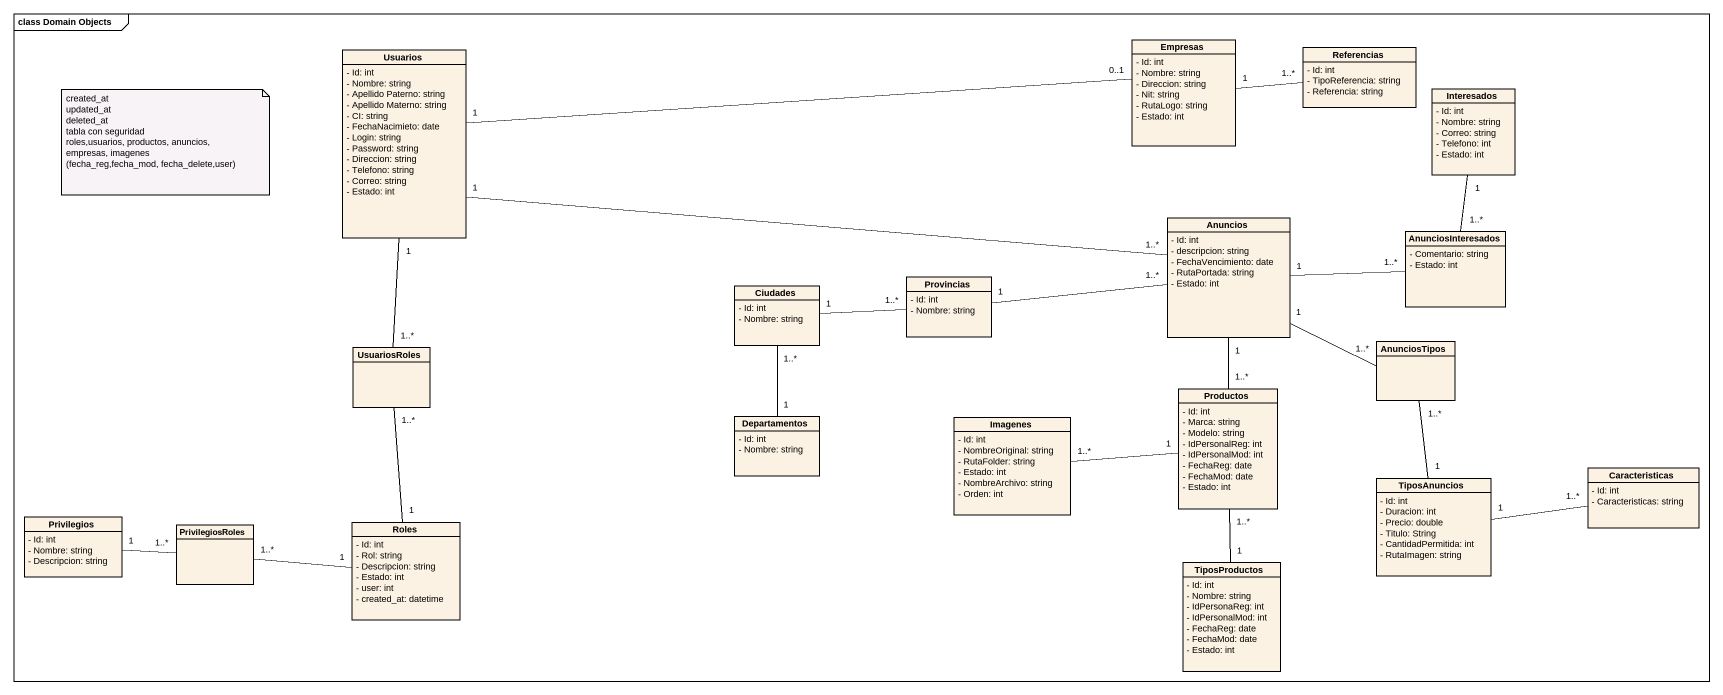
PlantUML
@startuml
mainframe class Domain Objects
hide circle
hide empty members
skinparam classAttributeIconSize 0
class Empresas {
  - Id: int
  - Nombre: string
  - Direccion: string
  - Nit: string
  - RutaLogo: string
  - Estado: int
}
class Usuarios {
  - Id: int
  - Nombre: string
  - Apellido Paterno: string
  - Apellido Materno: string
  - CI: string
  - FechaNacimieto: date
  - Login: string
  - Password: string
  - Direccion: string
  - Telefono: string
  - Correo: string
  - Estado: int
}
class Referencias {
  - Id: int
  - TipoReferencia: string
  - Referencia: string
}
class Interesados {
  - Id: int
  - Nombre: string
  - Correo: string
  - Telefono: int
  - Estado: int
}
class Anuncios {
  - Id: int
  - descripcion: string
  - FechaVencimiento: date
  - RutaPortada: string
  - Estado: int
}
class AnunciosInteresados {
  - Comentario: string
  - Estado: int
}
class Provincias {
  - Id: int
  - Nombre: string
}
class Ciudades {
  - Id: int
  - Nombre: string
}
class UsuariosRoles
class AnunciosTipos
class Productos {
  - Id: int
  - Marca: string
  - Modelo: string
  - IdPersonalReg: int
  - IdPersonalMod: int
  - FechaReg: date
  - FechaMod: date
  - Estado: int
}
class Departamentos {
  - Id: int
  - Nombre: string
}
class Imagenes {
  - Id: int
  - NombreOriginal: string
  - RutaFolder: string
  - Estado: int
  - NombreArchivo: string
  - Orden: int
}
class Caracteristicas {
  - Id: int
  - Caracteristicas: string
}
class TiposAnuncios {
  - Id: int
  - Duracion: int
  - Precio: double
  - Titulo: String
  - CantidadPermitida: int
  - RutaImagen: string
}
class Privilegios {
  - Id: int
  - Nombre: string
  - Descripcion: string
}
class PrivilegiosRoles
class Roles {
  - Id: int
  - Rol: string
  - Descripcion: string
  - Estado: int
  - user: int
  - created_at: datetime
}
class TiposProductos {
  - Id: int
  - Nombre: string
  - IdPersonaReg: int
  - IdPersonalMod: int
  - FechaReg: date
  - FechaMod: date
  - Estado: int
}
Empresas "1" -right- "1..*" Referencias
Usuarios "1" -right- "0..1" Empresas
Usuarios "1" -right- "1..*" Anuncios
Usuarios "1" -- "1..*" UsuariosRoles
Anuncios "1" -right- "1..*" AnunciosInteresados
Anuncios "1" -right- "1..*" AnunciosTipos
Anuncios "1" -- "1..*" Productos
AnunciosInteresados "1..*" -up- "1" Interesados
Provincias "1" -right- "1..*" Anuncios
Ciudades "1" -right- "1..*" Provincias
Ciudades "1..*" -- "1" Departamentos
UsuariosRoles "1..*" -- "1" Roles
AnunciosTipos "1..*" -- "1" TiposAnuncios
Productos "1..*" -- "1" TiposProductos
Imagenes "1..*" -right- "1" Productos
TiposAnuncios "1" -right- "1..*" Caracteristicas
Privilegios "1" -right- "1..*" PrivilegiosRoles
PrivilegiosRoles "1..*" -right- "1" Roles
note as N1
  created_at
  updated_at
  deleted_at
  tabla con seguridad
  roles,usuarios, productos, anuncios, empresas, imagenes
  (fecha_reg,fecha_mod, fecha_delete,user)
end note
@enduml
